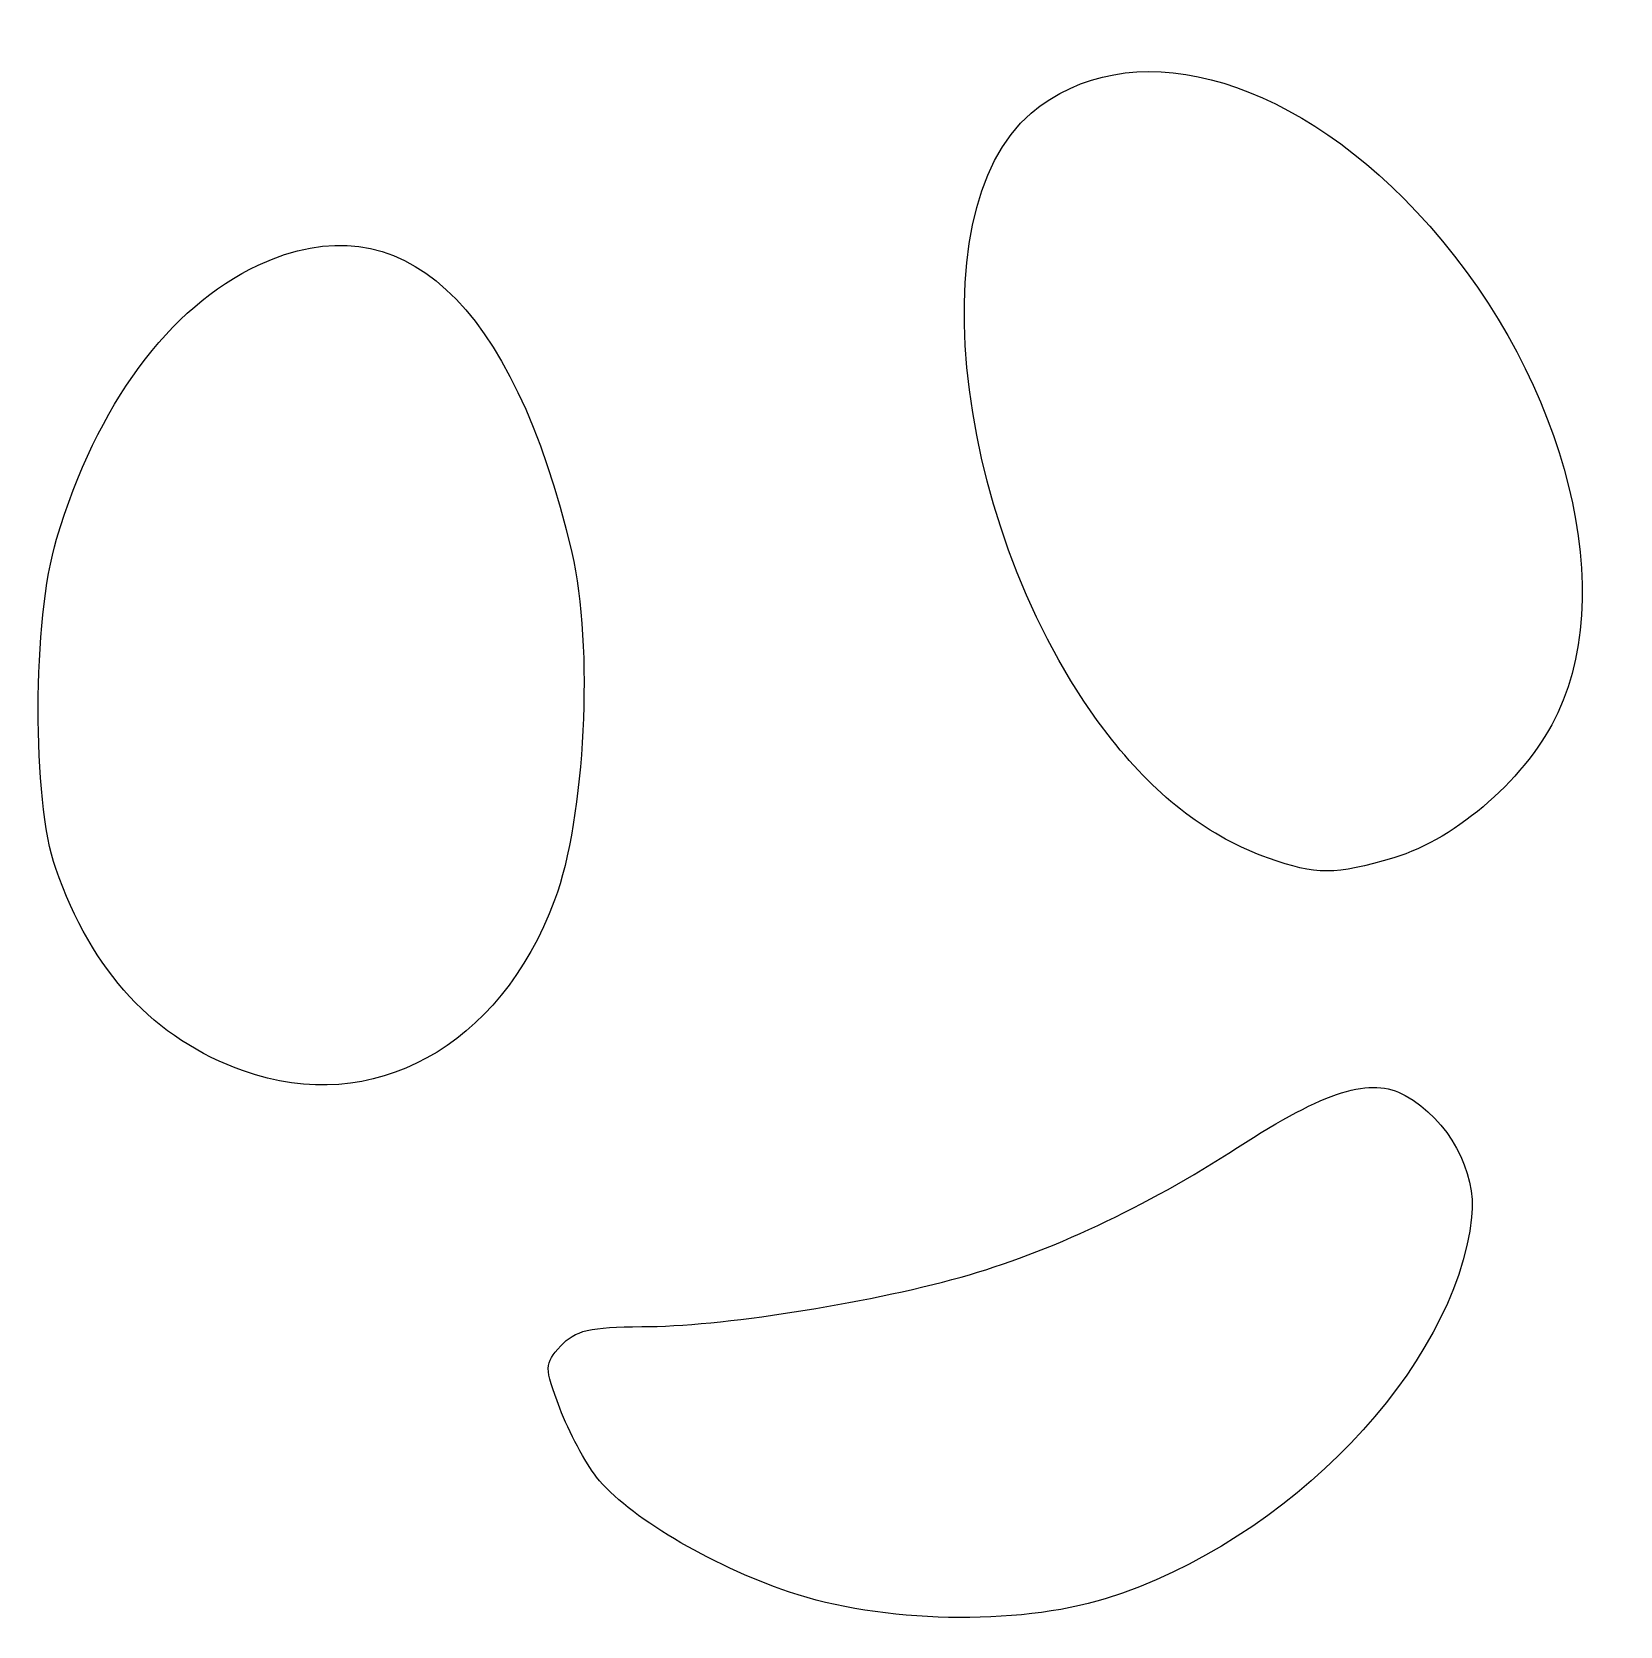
# Model space of a CAD drawing. Extents: x 59.7 to 123.3, y 104 to 167.8.
import ezdxf

# ---------------------------------------------------------------- set-up
doc = ezdxf.new("R2010")
doc.units = 0
doc.layers.add('Image', color=7, linetype='CONTINUOUS')

msp = doc.modelspace()

# ---------------------------------------------------------------- linework, layer by layer
at = {"layer": 'Image', "color": 7}
for points in [[(109.18938, 134.747163)], [(68.206873, 126.242353)], [(90.037046, 105.40645)]]:
    msp.add_lwpolyline(points, close=True, dxfattribs=at)
for points in [[(99.699036, 164.529593), (103.56518, 167.782737), (109.87996, 166.169312), (115.11503, 160.590822)], [(102.91226, 139.509063), (96.731926, 147.309864), (95.025536, 160.597101), (99.699036, 164.529593)], [(68.802682, 158.458565), (74.482753, 161.126714), (78.981997, 157.001559), (81.336265, 146.967068)], [(115.11503, 160.590822), (120.82633, 154.504837), (123.25098, 145.900441), (120.76129, 140.553883)], [(60.737627, 147.507386), (62.363041, 152.900195), (65.215619, 156.773582), (68.802682, 158.458565)], [(60.700827, 134.342253), (59.748854, 137.070333), (59.769038, 144.293832), (60.737627, 147.507386)], [(81.336265, 146.967068), (82.212104, 143.234036), (81.871956, 136.353013), (80.649355, 133.071193)], [(120.76129, 140.553883), (119.58898, 138.036373), (116.73716, 135.520043), (114.20362, 134.767663)], [(109.18938, 134.747153), (106.82966, 135.588893), (104.79554, 137.132003), (102.91226, 139.509063)], [(114.20362, 134.767663), (111.85223, 134.069383), (111.09811, 134.066293), (109.18938, 134.747163)], [(68.206864, 126.242353), (64.639869, 127.514683), (62.143178, 130.208893), (60.700827, 134.342253)], [(80.649355, 133.071193), (78.460186, 127.194823), (73.369498, 124.400883), (68.206873, 126.242353)], [(107.95118, 123.17652), (111.48109, 125.467083), (113.29075, 126.030893), (114.65502, 125.265153)], [(114.65502, 125.265153), (116.40022, 124.285583), (117.51677, 122.24307), (117.31496, 120.39932)], [(96.904146, 118.00341), (100.37467, 118.97084), (104.30952, 120.81345), (107.95118, 123.17652)], [(117.31496, 120.39932), (116.65609, 114.38012), (109.97057, 107.41686), (102.6682, 105.14411)], [(84.137907, 116.02041), (87.237471, 116.02241), (93.018506, 116.92028), (96.904146, 118.00341)], [(80.89365, 115.25138), (81.45238, 115.86876), (82.086827, 116.01915), (84.137907, 116.02041)], [(80.85719, 112.76074), (80.231602, 114.39881), (80.233403, 114.5218), (80.89365, 115.25138)], [(82.329128, 110.00293), (81.881507, 110.57198), (81.219135, 111.813), (80.85719, 112.76074)], [(90.037046, 105.40645), (86.836936, 106.4965), (83.541473, 108.46167), (82.329128, 110.00293)], [(102.6682, 105.14411), (99.147366, 104.0483), (93.691576, 104.16161), (90.037046, 105.40645)]]:
    msp.add_open_spline(points, degree=3, dxfattribs=at)

doc.saveas('drawing.dxf')
